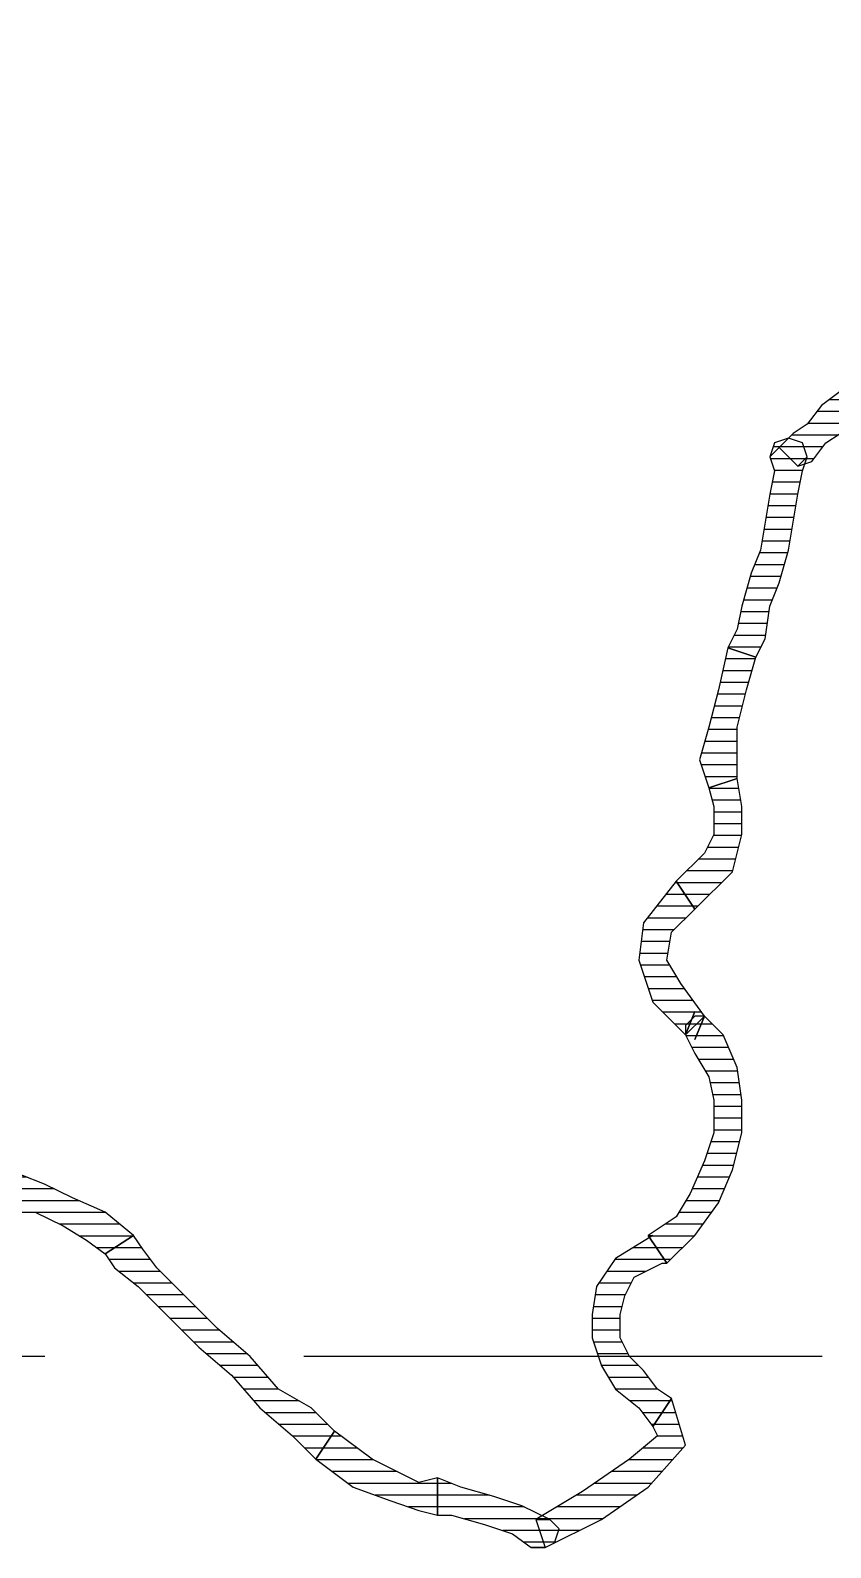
# Model space of a CAD drawing. Header units: millimetres. Extents: x 11489 to 12006, y 36725 to 37730.
# Drawn here: x 11759.44 to 11767.93, y 37591.42 to 37607.52 of the extents above; entities that cross this region are included whole.
import ezdxf

# ---------------------------------------------------------------- set-up
doc = ezdxf.new("R2010")
doc.units = ezdxf.units.MM
doc.linetypes.add('HIDDENX2', pattern=[0.75, 0.5, -0.25])
doc.layers.add('OC-Mutfak_Ekipman', color=252, linetype='Continuous')
doc.layers.add('S2000-002 Çizgi', color=7, linetype='Continuous')
pattern_1 = [(360, (-19413.11011, 29189.02214), (1e-16, 0.125), [25])]

# ---------------------------------------------------------------- blocks, each defined once
blk = doc.blocks.new('A$C0b4f8896')
at = {"ltscale": 30}
h = blk.add_hatch(dxfattribs=at)
h.set_pattern_fill('DC_LINES', color=256, scale=0.1, style=0)
h.set_pattern_definition(pattern_1)
edge = h.paths.add_edge_path(flags=0)
edge.add_line((10.73, 46.705), (10.68, 46.804))
edge.add_line((10.68, 46.804), (10.978, 47.051))
edge.add_line((10.978, 47.051), (11.475, 47.397))
edge.add_line((11.475, 47.397), (11.971, 47.694))
edge.add_line((11.971, 47.694), (11.872, 47.991))
edge.add_line((11.872, 47.991), (11.276, 47.694))
edge.add_line((11.276, 47.694), (10.779, 47.348))
edge.add_line((10.779, 47.348), (10.382, 46.902))
edge.add_line((10.382, 46.902), (10.531, 46.408))
h = blk.add_hatch(dxfattribs=at)
h.set_pattern_fill('DC_LINES', color=256, scale=0.1, style=0)
h.set_pattern_definition(pattern_1)
edge = h.paths.add_edge_path(flags=0)
edge.add_line((10.73, 46.705), (10.68, 46.804))
edge.add_line((10.68, 46.804), (10.978, 47.051))
edge.add_line((10.978, 47.051), (11.475, 47.397))
edge.add_line((11.475, 47.397), (11.971, 47.694))
edge.add_line((11.971, 47.694), (11.872, 47.991))
edge.add_line((11.872, 47.991), (11.276, 47.694))
edge.add_line((11.276, 47.694), (10.779, 47.348))
edge.add_line((10.779, 47.348), (10.382, 46.902))
edge.add_line((10.382, 46.902), (10.531, 46.408))
h = blk.add_hatch(dxfattribs=at)
h.set_pattern_fill('DC_LINES', color=256, scale=0.1, style=0)
h.set_pattern_definition(pattern_1)
edge = h.paths.add_edge_path(flags=0)
edge.add_line((11.971, 47.694), (11.822, 47.694))
edge.add_line((11.822, 47.694), (12.121, 47.546))
edge.add_line((12.121, 47.546), (12.419, 47.447))
edge.add_line((12.419, 47.447), (12.766, 47.348))
edge.add_line((12.766, 47.348), (13.015, 47.249))
edge.add_line((13.015, 47.249), (13.015, 47.645))
edge.add_line((13.015, 47.645), (12.866, 47.645))
edge.add_line((12.866, 47.645), (12.518, 47.744))
edge.add_line((12.518, 47.744), (12.22, 47.843))
edge.add_line((12.22, 47.843), (12.021, 47.991))
edge.add_line((12.021, 47.991), (11.872, 47.991))
edge.add_line((11.872, 47.991), (12.021, 47.991))
edge.add_line((12.021, 47.991), (11.872, 47.991))
edge.add_line((11.872, 47.991), (11.773, 47.941))
edge.add_line((11.773, 47.941), (11.723, 47.793))
edge.add_line((11.723, 47.793), (11.822, 47.694))
h = blk.add_hatch(dxfattribs=at)
h.set_pattern_fill('DC_LINES', color=256, scale=0.1, style=0)
h.set_pattern_definition(pattern_1)
edge = h.paths.add_edge_path(flags=0)
edge.add_line((11.971, 47.694), (11.822, 47.694))
edge.add_line((11.822, 47.694), (12.121, 47.546))
edge.add_line((12.121, 47.546), (12.419, 47.447))
edge.add_line((12.419, 47.447), (12.766, 47.348))
edge.add_line((12.766, 47.348), (13.015, 47.249))
edge.add_line((13.015, 47.249), (13.015, 47.645))
edge.add_line((13.015, 47.645), (12.866, 47.645))
edge.add_line((12.866, 47.645), (12.518, 47.744))
edge.add_line((12.518, 47.744), (12.22, 47.843))
edge.add_line((12.22, 47.843), (12.021, 47.991))
edge.add_line((12.021, 47.991), (11.872, 47.991))
edge.add_line((11.872, 47.991), (12.021, 47.991))
edge.add_line((12.021, 47.991), (11.872, 47.991))
edge.add_line((11.872, 47.991), (11.773, 47.941))
edge.add_line((11.773, 47.941), (11.723, 47.793))
edge.add_line((11.723, 47.793), (11.822, 47.694))
h = blk.add_hatch(dxfattribs=at)
h.set_pattern_fill('DC_LINES', color=256, scale=0.1, style=0)
h.set_pattern_definition(pattern_1)
edge = h.paths.add_edge_path(flags=0)
edge.add_line((13.015, 47.249), (13.213, 47.299))
edge.add_line((13.213, 47.299), (13.412, 47.199))
edge.add_line((13.412, 47.199), (13.71, 47.051))
edge.add_line((13.71, 47.051), (14.107, 46.754))
edge.add_line((14.107, 46.754), (14.306, 47.051))
edge.add_line((14.306, 47.051), (13.909, 47.348))
edge.add_line((13.909, 47.348), (13.511, 47.496))
edge.add_line((13.511, 47.496), (13.213, 47.596))
edge.add_line((13.213, 47.596), (13.015, 47.645))
h = blk.add_hatch(dxfattribs=at)
h.set_pattern_fill('DC_LINES', color=256, scale=0.1, style=0)
h.set_pattern_definition(pattern_1)
edge = h.paths.add_edge_path(flags=0)
edge.add_line((14.107, 46.754), (14.356, 46.507))
edge.add_line((14.356, 46.507), (14.704, 46.309))
edge.add_line((14.704, 46.309), (15.002, 45.963))
edge.add_line((15.002, 45.963), (15.349, 45.666))
edge.add_line((15.349, 45.666), (15.697, 45.319))
edge.add_line((15.697, 45.319), (15.995, 45.022))
edge.add_line((15.995, 45.022), (16.144, 44.824))
edge.add_line((16.144, 44.824), (16.243, 44.677))
edge.add_line((16.243, 44.677), (16.542, 44.874))
edge.add_line((16.542, 44.874), (16.442, 45.022))
edge.add_line((16.442, 45.022), (16.194, 45.221))
edge.add_line((16.194, 45.221), (15.896, 45.518))
edge.add_line((15.896, 45.518), (15.548, 45.863))
edge.add_line((15.548, 45.863), (15.2, 46.16))
edge.add_line((15.2, 46.16), (14.902, 46.507))
edge.add_line((14.902, 46.507), (14.555, 46.804))
edge.add_line((14.555, 46.804), (14.306, 47.051))
h = blk.add_hatch(dxfattribs=at)
h.set_pattern_fill('DC_LINES', color=256, scale=0.1, style=0)
h.set_pattern_definition(pattern_1)
edge = h.paths.add_edge_path(flags=0)
edge.add_line((10.779, 44.677), (10.73, 44.677))
edge.add_line((10.73, 44.677), (11.127, 44.924))
edge.add_line((11.127, 44.924), (11.326, 45.221))
edge.add_line((11.326, 45.221), (11.375, 45.518))
edge.add_line((11.375, 45.518), (11.375, 45.765))
edge.add_line((11.375, 45.765), (11.276, 46.062))
edge.add_line((11.276, 46.062), (11.127, 46.309))
edge.add_line((11.127, 46.309), (10.879, 46.507))
edge.add_line((10.879, 46.507), (10.73, 46.705))
edge.add_line((10.73, 46.705), (10.531, 46.408))
edge.add_line((10.531, 46.408), (10.68, 46.309))
edge.add_line((10.68, 46.309), (10.829, 46.111))
edge.add_line((10.829, 46.111), (10.978, 45.963))
edge.add_line((10.978, 45.963), (11.077, 45.765))
edge.add_line((11.077, 45.765), (11.077, 45.518))
edge.add_line((11.077, 45.518), (11.028, 45.319))
edge.add_line((11.028, 45.319), (10.928, 45.121))
edge.add_line((10.928, 45.121), (10.63, 44.973))
edge.add_line((10.63, 44.973), (10.581, 44.973))
h = blk.add_hatch(dxfattribs=at)
h.set_pattern_fill('DC_LINES', color=256, scale=0.1, style=0)
h.set_pattern_definition(pattern_1)
edge = h.paths.add_edge_path(flags=0)
edge.add_line((10.779, 44.677), (10.73, 44.677))
edge.add_line((10.73, 44.677), (11.127, 44.924))
edge.add_line((11.127, 44.924), (11.326, 45.221))
edge.add_line((11.326, 45.221), (11.375, 45.518))
edge.add_line((11.375, 45.518), (11.375, 45.765))
edge.add_line((11.375, 45.765), (11.276, 46.062))
edge.add_line((11.276, 46.062), (11.127, 46.309))
edge.add_line((11.127, 46.309), (10.879, 46.507))
edge.add_line((10.879, 46.507), (10.73, 46.705))
edge.add_line((10.73, 46.705), (10.531, 46.408))
edge.add_line((10.531, 46.408), (10.68, 46.309))
edge.add_line((10.68, 46.309), (10.829, 46.111))
edge.add_line((10.829, 46.111), (10.978, 45.963))
edge.add_line((10.978, 45.963), (11.077, 45.765))
edge.add_line((11.077, 45.765), (11.077, 45.518))
edge.add_line((11.077, 45.518), (11.028, 45.319))
edge.add_line((11.028, 45.319), (10.928, 45.121))
edge.add_line((10.928, 45.121), (10.63, 44.973))
edge.add_line((10.63, 44.973), (10.581, 44.973))
h = blk.add_hatch(dxfattribs=at)
h.set_pattern_fill('DC_LINES', color=256, scale=0.1, style=0)
h.set_pattern_definition(pattern_1)
edge = h.paths.add_edge_path(flags=0)
edge.add_line((10.283, 42.302), (10.382, 42.549))
edge.add_line((10.382, 42.549), (10.283, 42.747))
edge.add_line((10.283, 42.747), (10.134, 42.994))
edge.add_line((10.134, 42.994), (10.084, 43.241))
edge.add_line((10.084, 43.241), (10.084, 43.588))
edge.add_line((10.084, 43.588), (10.183, 43.885))
edge.add_line((10.183, 43.885), (10.332, 44.231))
edge.add_line((10.332, 44.231), (10.481, 44.479))
edge.add_line((10.481, 44.479), (10.779, 44.677))
edge.add_line((10.779, 44.677), (10.581, 44.973))
edge.add_line((10.581, 44.973), (10.283, 44.677))
edge.add_line((10.283, 44.677), (10.034, 44.33))
edge.add_line((10.034, 44.33), (9.885, 43.983))
edge.add_line((9.885, 43.983), (9.786, 43.588))
edge.add_line((9.786, 43.588), (9.786, 43.241))
edge.add_line((9.786, 43.241), (9.836, 42.896))
edge.add_line((9.836, 42.896), (9.984, 42.549))
edge.add_line((9.984, 42.549), (10.183, 42.351))
edge.add_line((10.183, 42.351), (10.283, 42.599))
edge.add_line((10.283, 42.599), (10.183, 42.351))
edge.add_line((10.183, 42.351), (10.283, 42.351))
edge.add_line((10.283, 42.351), (10.332, 42.4))
edge.add_line((10.332, 42.4), (10.382, 42.45))
edge.add_line((10.382, 42.45), (10.382, 42.549))
h = blk.add_hatch(dxfattribs=at)
h.set_pattern_fill('DC_LINES', color=256, scale=0.1, style=0)
h.set_pattern_definition(pattern_1)
edge = h.paths.add_edge_path(flags=0)
edge.add_line((10.382, 42.549), (10.283, 42.747))
edge.add_line((10.283, 42.747), (10.134, 42.994))
edge.add_line((10.134, 42.994), (10.084, 43.241))
edge.add_line((10.084, 43.241), (10.084, 43.588))
edge.add_line((10.084, 43.588), (10.183, 43.885))
edge.add_line((10.183, 43.885), (10.332, 44.231))
edge.add_line((10.332, 44.231), (10.481, 44.479))
edge.add_line((10.481, 44.479), (10.779, 44.677))
edge.add_line((10.779, 44.677), (10.581, 44.973))
edge.add_line((10.581, 44.973), (10.283, 44.677))
edge.add_line((10.283, 44.677), (10.034, 44.33))
edge.add_line((10.034, 44.33), (9.885, 43.983))
edge.add_line((9.885, 43.983), (9.786, 43.588))
edge.add_line((9.786, 43.588), (9.786, 43.241))
edge.add_line((9.786, 43.241), (9.836, 42.896))
edge.add_line((9.836, 42.896), (9.984, 42.549))
edge.add_line((9.984, 42.549), (10.183, 42.351))
h = blk.add_hatch(dxfattribs=at)
h.set_pattern_fill('DC_LINES', color=256, scale=0.1, style=0)
h.set_pattern_definition(pattern_1)
edge = h.paths.add_edge_path(flags=0)
edge.add_line((16.243, 44.677), (16.542, 44.429))
edge.add_line((16.542, 44.429), (16.889, 44.28))
edge.add_line((16.889, 44.28), (17.187, 44.132))
edge.add_line((17.187, 44.132), (17.436, 44.033))
edge.add_line((17.436, 44.033), (17.436, 44.429))
edge.add_line((17.436, 44.429), (17.287, 44.429))
edge.add_line((17.287, 44.429), (16.989, 44.577))
edge.add_line((16.989, 44.577), (16.74, 44.726))
edge.add_line((16.74, 44.726), (16.542, 44.874))
h = blk.add_hatch(dxfattribs=at)
h.set_pattern_fill('DC_LINES', color=256, scale=0.1, style=0)
h.set_pattern_definition(pattern_1)
edge = h.paths.add_edge_path(flags=0)
edge.add_line((10.481, 40.916), (10.829, 41.361))
edge.add_line((10.829, 41.361), (10.879, 41.757))
edge.add_line((10.879, 41.757), (10.73, 42.202))
edge.add_line((10.73, 42.202), (10.382, 42.549))
edge.add_line((10.382, 42.549), (10.183, 42.351))
edge.add_line((10.183, 42.351), (10.432, 42.005))
edge.add_line((10.432, 42.005), (10.581, 41.757))
edge.add_line((10.581, 41.757), (10.531, 41.46))
edge.add_line((10.531, 41.46), (10.283, 41.213))
h = blk.add_hatch(dxfattribs=at)
h.set_pattern_fill('DC_LINES', color=256, scale=0.1, style=0)
h.set_pattern_definition(pattern_1)
edge = h.paths.add_edge_path(flags=0)
edge.add_line((10.134, 39.927), (10.084, 40.125))
edge.add_line((10.084, 40.125), (10.084, 40.421))
edge.add_line((10.084, 40.421), (10.183, 40.619))
edge.add_line((10.183, 40.619), (10.481, 40.916))
edge.add_line((10.481, 40.916), (10.283, 41.213))
edge.add_line((10.283, 41.213), (9.885, 40.817))
edge.add_line((9.885, 40.817), (9.786, 40.421))
edge.add_line((9.786, 40.421), (9.786, 40.125))
edge.add_line((9.786, 40.125), (9.836, 39.828))
h = blk.add_hatch(dxfattribs=at)
h.set_pattern_fill('DC_LINES', color=256, scale=0.1, style=0)
h.set_pattern_definition(pattern_1)
edge = h.paths.add_edge_path(flags=0)
edge.add_line((9.935, 38.442), (10.034, 38.888))
edge.add_line((10.034, 38.888), (10.134, 39.283))
edge.add_line((10.134, 39.283), (10.233, 39.63))
edge.add_line((10.233, 39.63), (10.134, 39.927))
edge.add_line((10.134, 39.927), (9.836, 39.828))
edge.add_line((9.836, 39.828), (9.836, 39.63))
edge.add_line((9.836, 39.63), (9.836, 39.283))
edge.add_line((9.836, 39.283), (9.736, 38.888))
edge.add_line((9.736, 38.888), (9.637, 38.541))
h = blk.add_hatch(dxfattribs=at)
h.set_pattern_fill('DC_LINES', color=256, scale=0.1, style=0)
h.set_pattern_definition(pattern_1)
edge = h.paths.add_edge_path(flags=0)
edge.add_line((9.388, 36.314), (9.488, 36.414))
edge.add_line((9.488, 36.414), (9.438, 36.562))
edge.add_line((9.438, 36.562), (9.488, 36.81))
edge.add_line((9.488, 36.81), (9.537, 37.106))
edge.add_line((9.537, 37.106), (9.587, 37.403))
edge.add_line((9.587, 37.403), (9.687, 37.65))
edge.add_line((9.687, 37.65), (9.786, 37.997))
edge.add_line((9.786, 37.997), (9.836, 38.244))
edge.add_line((9.836, 38.244), (9.935, 38.442))
edge.add_line((9.935, 38.442), (9.637, 38.541))
edge.add_line((9.637, 38.541), (9.537, 38.344))
edge.add_line((9.537, 38.344), (9.488, 37.997))
edge.add_line((9.488, 37.997), (9.388, 37.75))
edge.add_line((9.388, 37.75), (9.289, 37.403))
edge.add_line((9.289, 37.403), (9.239, 37.106))
edge.add_line((9.239, 37.106), (9.19, 36.81))
edge.add_line((9.19, 36.81), (9.14, 36.563))
edge.add_line((9.14, 36.562), (9.09, 36.414))
edge.add_line((9.09, 36.414), (9.19, 36.513))
edge.add_line((9.19, 36.513), (9.09, 36.414))
edge.add_line((9.09, 36.414), (9.14, 36.266))
edge.add_line((9.14, 36.266), (9.289, 36.216))
edge.add_line((9.289, 36.216), (9.438, 36.266))
edge.add_line((9.438, 36.266), (9.488, 36.414))
h = blk.add_hatch(dxfattribs=at)
h.set_pattern_fill('DC_LINES', color=256, scale=0.1, style=0)
h.set_pattern_definition(pattern_1)
edge = h.paths.add_edge_path(flags=0)
edge.add_line((8.693, 35.722), (8.743, 35.722))
edge.add_line((8.743, 35.722), (8.941, 35.87))
edge.add_line((8.941, 35.87), (9.09, 36.067))
edge.add_line((9.09, 36.067), (9.239, 36.167))
edge.add_line((9.239, 36.167), (9.388, 36.314))
edge.add_line((9.388, 36.314), (9.19, 36.513))
edge.add_line((9.19, 36.513), (9.041, 36.463))
edge.add_line((9.041, 36.463), (8.892, 36.266))
edge.add_line((8.892, 36.266), (8.743, 36.167))
edge.add_line((8.743, 36.167), (8.544, 36.019))
edge.add_line((8.544, 36.019), (8.594, 36.019))
for p, q in [((11.872, 47.991), (11.276, 47.694)), ((11.872, 47.991), (11.276, 47.694)), ((11.872, 47.991), (11.773, 47.941)), ((11.872, 47.991), (11.773, 47.941)), ((11.971, 47.694), (11.872, 47.991)), ((11.971, 47.694), (11.872, 47.991)), ((12.021, 47.991), (11.872, 47.991)), ((11.872, 47.991), (12.021, 47.991)), ((12.021, 47.991), (11.872, 47.991)), ((12.021, 47.991), (11.872, 47.991)), ((11.872, 47.991), (12.021, 47.991)), ((12.021, 47.991), (11.872, 47.991)), ((12.22, 47.843), (12.021, 47.991)), ((12.22, 47.843), (12.021, 47.991)), ((11.773, 47.941), (11.723, 47.793)), ((11.773, 47.941), (11.723, 47.793)), ((12.518, 47.744), (12.22, 47.843)), ((12.518, 47.744), (12.22, 47.843)), ((11.276, 47.694), (10.779, 47.348)), ((11.276, 47.694), (10.779, 47.348)), ((11.475, 47.397), (11.971, 47.694)), ((11.475, 47.397), (11.971, 47.694)), ((11.723, 47.793), (11.822, 47.694)), ((11.723, 47.793), (11.822, 47.694)), ((11.971, 47.694), (11.822, 47.694)), ((11.822, 47.694), (12.121, 47.546)), ((11.822, 47.694), (11.971, 47.694)), ((11.971, 47.694), (11.822, 47.694)), ((11.822, 47.694), (12.121, 47.546)), ((11.822, 47.694), (11.971, 47.694)), ((11.971, 47.694), (11.971, 47.694)), ((11.971, 47.694), (11.971, 47.694)), ((12.866, 47.645), (12.518, 47.744)), ((12.866, 47.645), (12.518, 47.744)), ((12.121, 47.546), (12.419, 47.447)), ((12.121, 47.546), (12.419, 47.447)), ((13.015, 47.645), (12.866, 47.645)), ((13.015, 47.645), (12.866, 47.645)), ((13.213, 47.596), (13.015, 47.645)), ((13.015, 47.645), (13.015, 47.645)), ((13.015, 47.645), (13.015, 47.249)), ((13.015, 47.249), (13.015, 47.645)), ((13.015, 47.249), (13.015, 47.645)), ((13.511, 47.496), (13.213, 47.596)), ((10.779, 47.348), (10.382, 46.902)), ((10.779, 47.348), (10.382, 46.902)), ((10.978, 47.051), (11.475, 47.397)), ((10.978, 47.051), (11.475, 47.397)), ((12.419, 47.447), (12.766, 47.348)), ((12.419, 47.447), (12.766, 47.348)), ((12.766, 47.348), (13.015, 47.249)), ((12.766, 47.348), (13.015, 47.249)), ((13.909, 47.348), (13.511, 47.496)), ((14.306, 47.051), (13.909, 47.348)), ((13.015, 47.249), (13.213, 47.299)), ((13.015, 47.249), (13.015, 47.249)), ((13.015, 47.249), (13.015, 47.249)), ((13.213, 47.299), (13.412, 47.199)), ((13.412, 47.199), (13.71, 47.051)), ((10.68, 46.804), (10.978, 47.051)), ((10.68, 46.804), (10.978, 47.051)), ((13.71, 47.051), (14.107, 46.754)), ((14.107, 46.754), (14.306, 47.051)), ((14.306, 47.051), (14.107, 46.754)), ((14.555, 46.804), (14.306, 47.051)), ((14.306, 47.051), (14.306, 47.051)), ((10.382, 46.902), (10.531, 46.408)), ((10.382, 46.902), (10.531, 46.408)), ((10.531, 46.408), (10.73, 46.705)), ((10.73, 46.705), (10.531, 46.408)), ((10.73, 46.705), (10.531, 46.408)), ((10.531, 46.408), (10.73, 46.705)), ((10.73, 46.705), (10.68, 46.804)), ((10.73, 46.705), (10.68, 46.804)), ((10.73, 46.705), (10.73, 46.705)), ((10.73, 46.705), (10.73, 46.705)), ((10.879, 46.507), (10.73, 46.705)), ((10.879, 46.507), (10.73, 46.705)), ((10.73, 46.705), (10.73, 46.705)), ((10.73, 46.705), (10.73, 46.705)), ((14.107, 46.754), (14.107, 46.754)), ((14.107, 46.754), (14.356, 46.507)), ((14.107, 46.754), (14.107, 46.754)), ((14.902, 46.507), (14.555, 46.804)), ((10.531, 46.408), (10.531, 46.408)), ((10.531, 46.408), (10.68, 46.309)), ((10.531, 46.408), (10.68, 46.309)), ((10.531, 46.408), (10.531, 46.408)), ((11.127, 46.309), (10.879, 46.507)), ((11.127, 46.309), (10.879, 46.507)), ((14.356, 46.507), (14.704, 46.309)), ((15.2, 46.16), (14.902, 46.507)), ((10.68, 46.309), (10.829, 46.111)), ((10.68, 46.309), (10.829, 46.111)), ((11.276, 46.062), (11.127, 46.309)), ((11.276, 46.062), (11.127, 46.309)), ((14.704, 46.309), (15.002, 45.963)), ((10.829, 46.111), (10.978, 45.963)), ((10.829, 46.111), (10.978, 45.963)), ((11.375, 45.765), (11.276, 46.062)), ((11.375, 45.765), (11.276, 46.062)), ((15.548, 45.863), (15.2, 46.16)), ((10.978, 45.963), (11.077, 45.765)), ((10.978, 45.963), (11.077, 45.765)), ((15.002, 45.963), (15.349, 45.666)), ((11.077, 45.765), (11.077, 45.518)), ((11.077, 45.765), (11.077, 45.518)), ((11.375, 45.518), (11.375, 45.765)), ((11.375, 45.518), (11.375, 45.765)), ((15.896, 45.518), (15.548, 45.863)), ((15.349, 45.666), (15.697, 45.319)), ((11.077, 45.518), (11.028, 45.319)), ((11.077, 45.518), (11.028, 45.319)), ((11.326, 45.221), (11.375, 45.518)), ((11.326, 45.221), (11.375, 45.518)), ((16.194, 45.221), (15.896, 45.518)), ((11.028, 45.319), (10.928, 45.121)), ((11.028, 45.319), (10.928, 45.121)), ((15.697, 45.319), (15.995, 45.022)), ((10.928, 45.121), (10.63, 44.973)), ((10.928, 45.121), (10.63, 44.973)), ((11.127, 44.924), (11.326, 45.221)), ((11.127, 44.924), (11.326, 45.221)), ((16.442, 45.022), (16.194, 45.221)), ((10.581, 44.973), (10.283, 44.677)), ((10.581, 44.973), (10.283, 44.677)), ((10.63, 44.973), (10.581, 44.973)), ((10.581, 44.973), (10.779, 44.677)), ((10.63, 44.973), (10.581, 44.973)), ((10.581, 44.973), (10.779, 44.677)), ((10.779, 44.677), (10.581, 44.973)), ((10.779, 44.677), (10.581, 44.973)), ((15.995, 45.022), (16.144, 44.824)), ((16.542, 44.874), (16.442, 45.022)), ((10.73, 44.677), (11.127, 44.924)), ((10.73, 44.677), (11.127, 44.924)), ((16.144, 44.824), (16.243, 44.677)), ((16.243, 44.677), (16.542, 44.874)), ((16.542, 44.874), (16.243, 44.677)), ((16.74, 44.726), (16.542, 44.874)), ((16.542, 44.874), (16.542, 44.874)), ((10.283, 44.677), (10.034, 44.33)), ((10.283, 44.677), (10.034, 44.33)), ((10.481, 44.479), (10.779, 44.677)), ((10.481, 44.479), (10.779, 44.677)), ((10.779, 44.677), (10.73, 44.677)), ((10.779, 44.677), (10.73, 44.677)), ((10.779, 44.677), (10.779, 44.677)), ((10.779, 44.677), (10.779, 44.677)), ((16.243, 44.677), (16.243, 44.677)), ((16.243, 44.677), (16.542, 44.429)), ((16.243, 44.677), (16.243, 44.677)), ((16.989, 44.577), (16.74, 44.726)), ((10.332, 44.231), (10.481, 44.479)), ((10.332, 44.231), (10.481, 44.479)), ((17.287, 44.429), (16.989, 44.577)), ((10.034, 44.33), (9.885, 43.983)), ((10.034, 44.33), (9.885, 43.983)), ((16.542, 44.429), (16.889, 44.28)), ((17.436, 44.429), (17.287, 44.429)), ((10.183, 43.885), (10.332, 44.231)), ((10.183, 43.885), (10.332, 44.231)), ((16.889, 44.28), (17.187, 44.132)), ((17.187, 44.132), (17.436, 44.033)), ((9.885, 43.983), (9.786, 43.588)), ((9.885, 43.983), (9.786, 43.588)), ((10.084, 43.588), (10.183, 43.885)), ((10.084, 43.588), (10.183, 43.885)), ((9.786, 43.588), (9.786, 43.241)), ((9.786, 43.588), (9.786, 43.241)), ((10.084, 43.241), (10.084, 43.588)), ((10.084, 43.241), (10.084, 43.588)), ((9.786, 43.241), (9.836, 42.896)), ((9.786, 43.241), (9.836, 42.896)), ((10.134, 42.994), (10.084, 43.241)), ((10.134, 42.994), (10.084, 43.241)), ((9.836, 42.896), (9.984, 42.549)), ((9.836, 42.896), (9.984, 42.549)), ((10.283, 42.747), (10.134, 42.994)), ((10.283, 42.747), (10.134, 42.994)), ((10.382, 42.549), (10.283, 42.747)), ((10.382, 42.549), (10.283, 42.747)), ((9.984, 42.549), (10.183, 42.351)), ((9.984, 42.549), (10.183, 42.351)), ((10.183, 42.351), (10.283, 42.599)), ((10.283, 42.599), (10.183, 42.351)), ((10.183, 42.351), (10.382, 42.549)), ((10.382, 42.549), (10.183, 42.351)), ((10.283, 42.302), (10.382, 42.549)), ((10.382, 42.549), (10.283, 42.302)), ((10.382, 42.549), (10.382, 42.549)), ((10.382, 42.549), (10.382, 42.549)), ((10.382, 42.45), (10.382, 42.549)), ((10.73, 42.202), (10.382, 42.549)), ((10.283, 42.351), (10.332, 42.4)), ((10.332, 42.4), (10.382, 42.45)), ((10.183, 42.351), (10.183, 42.351)), ((10.183, 42.351), (10.283, 42.351)), ((10.183, 42.351), (10.432, 42.005)), ((10.283, 42.302), (10.283, 42.302)), ((10.879, 41.757), (10.73, 42.202)), ((10.432, 42.005), (10.581, 41.757)), ((10.581, 41.757), (10.531, 41.46)), ((10.829, 41.361), (10.879, 41.757)), ((10.531, 41.46), (10.283, 41.213)), ((10.481, 40.916), (10.829, 41.361)), ((10.283, 41.213), (9.885, 40.817)), ((10.481, 40.916), (10.283, 41.213)), ((10.283, 41.213), (10.283, 41.213)), ((10.283, 41.213), (10.481, 40.916)), ((10.183, 40.619), (10.481, 40.916)), ((10.481, 40.916), (10.481, 40.916)), ((10.481, 40.916), (10.481, 40.916)), ((9.885, 40.817), (9.786, 40.421)), ((10.084, 40.421), (10.183, 40.619)), ((9.786, 40.421), (9.786, 40.125)), ((10.084, 40.125), (10.084, 40.421)), ((9.786, 40.125), (9.836, 39.828)), ((10.134, 39.927), (10.084, 40.125)), ((9.836, 39.828), (10.134, 39.927)), ((10.134, 39.927), (9.836, 39.828)), ((9.836, 39.828), (9.836, 39.828)), ((9.836, 39.828), (9.836, 39.63)), ((10.134, 39.927), (10.134, 39.927)), ((10.134, 39.927), (10.134, 39.927)), ((10.233, 39.63), (10.134, 39.927)), ((9.836, 39.63), (9.836, 39.283)), ((10.134, 39.283), (10.233, 39.63)), ((9.836, 39.283), (9.736, 38.888)), ((10.034, 38.888), (10.134, 39.283)), ((9.736, 38.888), (9.637, 38.541)), ((9.935, 38.442), (10.034, 38.888)), ((9.637, 38.541), (9.537, 38.344)), ((9.637, 38.541), (9.637, 38.541)), ((9.637, 38.541), (9.935, 38.442)), ((9.935, 38.442), (9.637, 38.541)), ((9.537, 38.344), (9.488, 37.997)), ((9.836, 38.244), (9.935, 38.442)), ((9.935, 38.442), (9.935, 38.442)), ((9.935, 38.442), (9.935, 38.442)), ((9.786, 37.997), (9.836, 38.244)), ((9.488, 37.997), (9.388, 37.75)), ((9.687, 37.65), (9.786, 37.997)), ((9.388, 37.75), (9.289, 37.403)), ((9.587, 37.403), (9.687, 37.65)), ((9.289, 37.403), (9.239, 37.106)), ((9.537, 37.106), (9.587, 37.403)), ((9.239, 37.106), (9.19, 36.81)), ((9.488, 36.81), (9.537, 37.106)), ((9.19, 36.81), (9.14, 36.562)), ((9.438, 36.562), (9.488, 36.81)), ((9.14, 36.562), (9.09, 36.414)), ((9.488, 36.414), (9.438, 36.562)), ((9.041, 36.463), (8.892, 36.266)), ((9.19, 36.513), (9.041, 36.463)), ((9.09, 36.414), (9.19, 36.513)), ((9.19, 36.513), (9.09, 36.414)), ((9.09, 36.414), (9.14, 36.266)), ((9.388, 36.314), (9.19, 36.513)), ((9.388, 36.314), (9.488, 36.414)), ((9.488, 36.414), (9.388, 36.314)), ((9.438, 36.266), (9.488, 36.414)), ((8.892, 36.266), (8.743, 36.167)), ((9.14, 36.266), (9.289, 36.216)), ((9.239, 36.167), (9.388, 36.314)), ((9.289, 36.216), (9.438, 36.266)), ((9.388, 36.314), (9.388, 36.314)), ((9.09, 36.067), (9.239, 36.167)), ((8.941, 35.87), (9.09, 36.067)), ((8.743, 35.722), (8.941, 35.87))]:
    blk.add_line(p, q, dxfattribs=at)

msp = doc.modelspace()

# ---------------------------------------------------------------- linework, layer by layer
at = {"layer": 'S2000-002 Çizgi', "linetype": 'HIDDENX2', "ltscale": 11}
msp.add_lwpolyline([(11509.34, 37593.45), (11509.34, 37710.45), (11883.34, 37710.45), (11883.34, 37593.45)], close=True, dxfattribs=at)

# ---------------------------------------------------------------- block references
at = {"layer": 'OC-Mutfak_Ekipman', "linetype": 'Continuous', "rotation": 180}
msp.add_blockref('A$C0b4f8896', (11776.773, 37639.412), dxfattribs=at)

doc.saveas('drawing.dxf')
